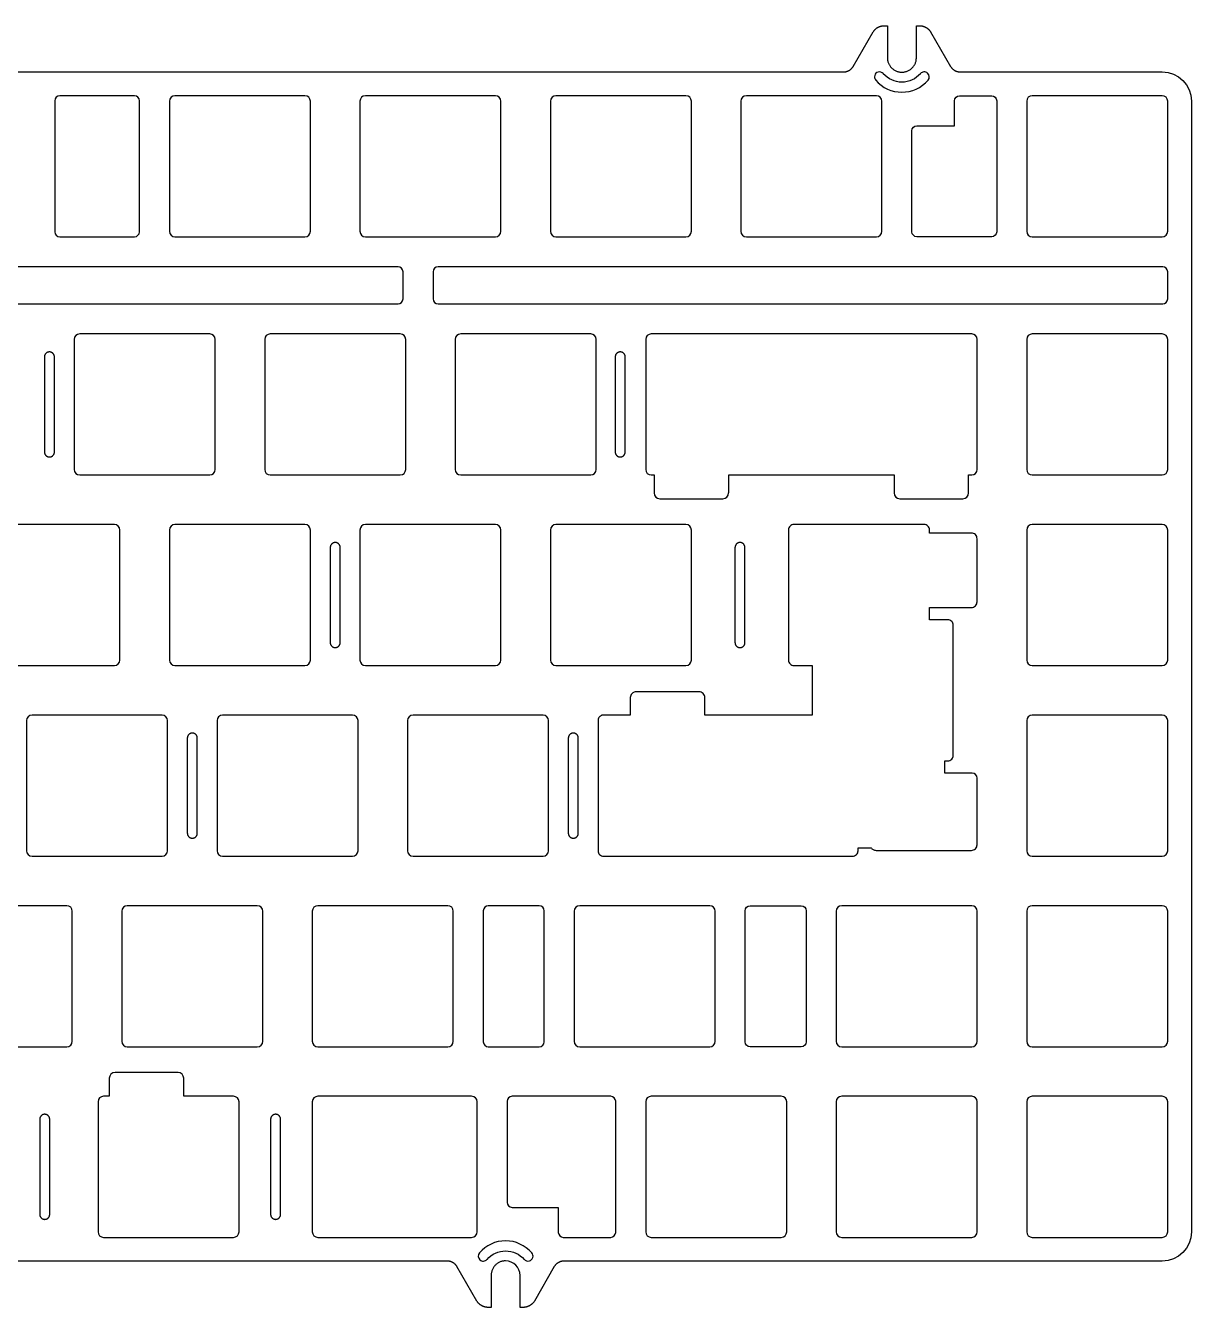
# Model space of a CAD drawing. Header units: millimetres. Extents: x 11 to 315, y 19 to 147.
# Drawn here: x 198.6 to 315.2, y 19.2 to 147.4 of the extents above; entities that cross this region are included whole.
import ezdxf

# ---------------------------------------------------------------- set-up
doc = ezdxf.new("R2010")
doc.units = ezdxf.units.MM
for name, color, linetype, true_color in [('图层 01', 7, 'Continuous', 0x000000), ('默认', 7, 'Continuous', 0x000000), ('默认值', 7, 'Continuous', 0x000000)]:
    doc.layers.add(name, color=color, linetype=linetype, true_color=true_color)

msp = doc.modelspace()

# ---------------------------------------------------------------- linework, layer by layer
at = {"layer": '图层 01', "color": 31, "true_color": 0xfecc66}
for centre, radius, start, end in [((283.98, 142.23, 18.29), 0.5, 105.6643, 220.7025), ((283.98, 142.23, 18.29), 0.5, 40.7025, 105.6643), ((288.46, 142.23, 18.29), 0.5, 48.4945, 139.2975), ((288.46, 142.23, 18.29), 0.5, 319.2975, 48.4945), ((286.22, 144.15, 18.29), 3.45, 220.7025, 319.2975), ((246.59, 22.44, 18.29), 3.45, 40.7025, 139.2975), ((244.35, 24.37, 18.29), 0.5, 139.2975, 228.4945), ((248.83, 24.37, 18.29), 0.5, 285.6643, 40.7025), ((244.35, 24.37, 18.29), 0.5, 228.4945, 319.2975), ((248.83, 24.37, 18.29), 0.5, 220.7025, 285.6643)]:
    msp.add_arc(centre, radius, start, end, dxfattribs=at)
at = {"layer": '图层 01', "color": 31, "true_color": 0xfecc66, "extrusion": (0, 0, -1)}
for centre, start, end in [((-286.22, 144.15, -18.29), 220.7025, 319.2975), ((-246.59, 22.44, -18.29), 40.7025, 139.2975)]:
    msp.add_arc(centre, 2.45, start, end, dxfattribs=at)
at = {"layer": '默认', "color": 31, "true_color": 0xfecc66}
for points, weights, knots in [([(201.47, 114.24, 18.29), (201.47, 114.74, 18.29), (200.97, 114.74, 18.29), (200.47, 114.74, 18.29), (200.47, 114.24, 18.29)], [1, 0.707106781187, 1, 0.707106781187, 1], [46, 46, 46, 47, 47, 48, 48, 48]), ([(258.55, 114.24, 18.29), (258.55, 114.74, 18.29), (258.05, 114.74, 18.29), (257.55, 114.74, 18.29), (257.55, 114.24, 18.29)], [1, 0.707106781186, 1, 0.707106781186, 1], [46, 46, 46, 47, 47, 48, 48, 48]), ([(200.47, 104.74, 18.29), (200.47, 104.24, 18.29), (200.97, 104.24, 18.29), (201.47, 104.24, 18.29), (201.47, 104.74, 18.29)], [1, 0.707106781187, 1, 0.707106781187, 1], [57.5, 57.5, 57.5, 58.5, 58.5, 59.5, 59.5, 59.5]), ([(257.55, 104.74, 18.29), (257.55, 104.24, 18.29), (258.05, 104.24, 18.29), (258.55, 104.24, 18.29), (258.55, 104.74, 18.29)], [1, 0.707106781187, 1, 0.707106781187, 1], [57.5, 57.5, 57.5, 58.5, 58.5, 59.5, 59.5, 59.5]), ([(230.05, 95.19, 18.29), (230.05, 95.69, 18.29), (229.55, 95.69, 18.29), (229.05, 95.69, 18.29), (229.05, 95.19, 18.29)], [1, 0.707106781187, 1, 0.707106781187, 1], [46, 46, 46, 47, 47, 48, 48, 48]), ([(270.53, 95.19, 18.29), (270.53, 95.69, 18.29), (270.03, 95.69, 18.29), (269.53, 95.69, 18.29), (269.53, 95.19, 18.29)], [1, 0.707106781186, 1, 0.707106781186, 1], [46, 46, 46, 47, 47, 48, 48, 48]), ([(229.05, 85.69, 18.29), (229.05, 85.19, 18.29), (229.55, 85.19, 18.29), (230.05, 85.19, 18.29), (230.05, 85.69, 18.29)], [1, 0.707106781187, 1, 0.707106781187, 1], [57.5, 57.5, 57.5, 58.5, 58.5, 59.5, 59.5, 59.5]), ([(269.53, 85.69, 18.29), (269.53, 85.19, 18.29), (270.03, 85.19, 18.29), (270.53, 85.19, 18.29), (270.53, 85.69, 18.29)], [1, 0.707106781187, 1, 0.707106781187, 1], [57.5, 57.5, 57.5, 58.5, 58.5, 59.5, 59.5, 59.5]), ([(215.76, 76.14, 18.29), (215.76, 76.64, 18.29), (215.26, 76.64, 18.29), (214.76, 76.64, 18.29), (214.76, 76.14, 18.29)], [1, 0.707106781187, 1, 0.707106781187, 1], [46, 46, 46, 47, 47, 48, 48, 48]), ([(253.86, 76.14, 18.29), (253.86, 76.64, 18.29), (253.36, 76.64, 18.29), (252.86, 76.64, 18.29), (252.86, 76.14, 18.29)], [1, 0.707106781187, 1, 0.707106781187, 1], [46, 46, 46, 47, 47, 48, 48, 48]), ([(214.76, 66.64, 18.29), (214.76, 66.14, 18.29), (215.26, 66.14, 18.29), (215.76, 66.14, 18.29), (215.76, 66.64, 18.29)], [1, 0.707106781187, 1, 0.707106781187, 1], [57.5, 57.5, 57.5, 58.5, 58.5, 59.5, 59.5, 59.5]), ([(252.86, 66.64, 18.29), (252.86, 66.14, 18.29), (253.36, 66.14, 18.29), (253.86, 66.14, 18.29), (253.86, 66.64, 18.29)], [1, 0.707106781187, 1, 0.707106781187, 1], [57.5, 57.5, 57.5, 58.5, 58.5, 59.5, 59.5, 59.5]), ([(201, 38.04, 18.29), (201, 38.54, 18.29), (200.5, 38.54, 18.29), (200, 38.54, 18.29), (200, 38.04, 18.29)], [1, 0.707106781187, 1, 0.707106781187, 1], [69, 69, 69, 70, 70, 71, 71, 71]), ([(224.09, 38.04, 18.29), (224.09, 38.54, 18.29), (223.59, 38.54, 18.29), (223.09, 38.54, 18.29), (223.09, 38.04, 18.29)], [1, 0.707106781187, 1, 0.707106781187, 1], [69, 69, 69, 70, 70, 71, 71, 71]), ([(224.09, 38.04, 18.29), (224.09, 38.54, 18.29), (223.59, 38.54, 18.29), (223.09, 38.54, 18.29), (223.09, 38.04, 18.29)], [1, 0.707106781187, 1, 0.707106781187, 1], [69, 69, 69, 70, 70, 71, 71, 71]), ([(200, 28.54, 18.29), (200, 28.04, 18.29), (200.5, 28.04, 18.29), (201, 28.04, 18.29), (201, 28.54, 18.29)], [1, 0.707106781187, 1, 0.707106781187, 1], [57.5, 57.5, 57.5, 58.5, 58.5, 59.5, 59.5, 59.5]), ([(223.09, 28.54, 18.29), (223.09, 28.04, 18.29), (223.59, 28.04, 18.29), (224.09, 28.04, 18.29), (224.09, 28.54, 18.29)], [1, 0.707106781187, 1, 0.707106781187, 1], [57.5, 57.5, 57.5, 58.5, 58.5, 59.5, 59.5, 59.5]), ([(223.09, 28.54, 18.29), (223.09, 28.04, 18.29), (223.59, 28.04, 18.29), (224.09, 28.04, 18.29), (224.09, 28.54, 18.29)], [1, 0.707106781187, 1, 0.707106781187, 1], [57.5, 57.5, 57.5, 58.5, 58.5, 59.5, 59.5, 59.5])]:
    msp.add_rational_spline(points, weights, degree=2, knots=knots, dxfattribs=at)
for points in [[(200.47, 114.24, 18.29), (200.47, 109.49, 18.29), (200.47, 104.74, 18.29)], [(201.47, 104.74, 18.29), (201.47, 109.49, 18.29), (201.47, 114.24, 18.29)], [(257.55, 114.24, 18.29), (257.55, 109.49, 18.29), (257.55, 104.74, 18.29)], [(258.55, 104.74, 18.29), (258.55, 109.49, 18.29), (258.55, 114.24, 18.29)], [(229.05, 95.19, 18.29), (229.05, 90.44, 18.29), (229.05, 85.69, 18.29)], [(230.05, 85.69, 18.29), (230.05, 90.44, 18.29), (230.05, 95.19, 18.29)], [(269.53, 95.19, 18.29), (269.53, 90.44, 18.29), (269.53, 85.69, 18.29)], [(270.53, 85.69, 18.29), (270.53, 90.44, 18.29), (270.53, 95.19, 18.29)], [(214.76, 76.14, 18.29), (214.76, 71.39, 18.29), (214.76, 66.64, 18.29)], [(215.76, 66.64, 18.29), (215.76, 71.39, 18.29), (215.76, 76.14, 18.29)], [(252.86, 76.14, 18.29), (252.86, 71.39, 18.29), (252.86, 66.64, 18.29)], [(253.86, 66.64, 18.29), (253.86, 71.39, 18.29), (253.86, 76.14, 18.29)], [(200, 38.04, 18.29), (200, 33.29, 18.29), (200, 28.54, 18.29)], [(201, 28.54, 18.29), (201, 33.29, 18.29), (201, 38.04, 18.29)], [(223.09, 38.04, 18.29), (223.09, 33.29, 18.29), (223.09, 28.54, 18.29)], [(223.09, 38.04, 18.29), (223.09, 33.29, 18.29), (223.09, 28.54, 18.29)], [(224.09, 28.54, 18.29), (224.09, 33.29, 18.29), (224.09, 38.04, 18.29)], [(224.09, 28.54, 18.29), (224.09, 33.29, 18.29), (224.09, 38.04, 18.29)]]:
    msp.add_open_spline(points, degree=2, dxfattribs=at)
at = {"layer": '默认值', "color": 31, "true_color": 0xfecc66}
for p, q in [((281.35, 143.28, 18.29), (283.35, 146.73, 18.29)), ((289.09, 146.73, 18.29), (291.09, 143.28, 18.29)), ((168.69, 142.73, 18.29), (280.4, 142.73, 18.29)), ((292.04, 142.73, 18.29), (312.25, 142.73, 18.29)), ((201.5, 139.85, 18.29), (201.5, 126.75, 18.29)), ((209.47, 140.35, 18.29), (202, 140.35, 18.29)), ((209.97, 126.75, 18.29), (209.97, 139.85, 18.29)), ((212.97, 139.8, 18.29), (212.97, 126.8, 18.29)), ((226.52, 140.35, 18.29), (213.52, 140.35, 18.29)), ((227.07, 126.8, 18.29), (227.07, 139.8, 18.29)), ((232.02, 139.8, 18.29), (232.02, 126.8, 18.29)), ((245.57, 140.35, 18.29), (232.57, 140.35, 18.29)), ((246.12, 126.8, 18.29), (246.12, 139.8, 18.29)), ((251.07, 139.8, 18.29), (251.07, 126.8, 18.29)), ((264.62, 140.35, 18.29), (251.62, 140.35, 18.29)), ((265.17, 126.8, 18.29), (265.17, 139.8, 18.29)), ((270.12, 139.8, 18.29), (270.12, 126.8, 18.29)), ((283.67, 140.35, 18.29), (270.67, 140.35, 18.29)), ((284.22, 126.8, 18.29), (284.22, 139.8, 18.29)), ((298.7, 139.8, 18.29), (298.7, 126.8, 18.29)), ((312.25, 140.35, 18.29), (299.25, 140.35, 18.29)), ((312.8, 126.8, 18.29), (312.8, 139.8, 18.29)), ((315.17, 139.8, 18.29), (315.17, 26.79, 18.29)), ((202, 126.25, 18.29), (209.47, 126.25, 18.29)), ((213.52, 126.25, 18.29), (226.52, 126.25, 18.29)), ((232.57, 126.25, 18.29), (245.57, 126.25, 18.29)), ((251.62, 126.25, 18.29), (264.62, 126.25, 18.29)), ((270.67, 126.25, 18.29), (283.67, 126.25, 18.29)), ((299.25, 126.25, 18.29), (312.25, 126.25, 18.29)), ((203.45, 115.99, 18.29), (203.45, 102.99, 18.29)), ((217, 116.54, 18.29), (204, 116.54, 18.29)), ((217.55, 102.99, 18.29), (217.55, 115.99, 18.29)), ((222.5, 115.99, 18.29), (222.5, 102.99, 18.29)), ((236.05, 116.54, 18.29), (223.05, 116.54, 18.29)), ((236.6, 102.99, 18.29), (236.6, 115.99, 18.29)), ((241.55, 115.99, 18.29), (241.55, 102.99, 18.29)), ((255.1, 116.54, 18.29), (242.1, 116.54, 18.29)), ((255.65, 102.99, 18.29), (255.65, 115.99, 18.29)), ((260.6, 115.99, 18.29), (260.6, 102.99, 18.29)), ((293.2, 116.54, 18.29), (280.2, 116.54, 18.29)), ((293.75, 102.99, 18.29), (293.75, 115.99, 18.29)), ((298.7, 115.99, 18.29), (298.7, 102.99, 18.29)), ((312.25, 116.54, 18.29), (299.25, 116.54, 18.29)), ((312.8, 102.99, 18.29), (312.8, 115.99, 18.29)), ((204, 102.44, 18.29), (217, 102.44, 18.29)), ((223.05, 102.44, 18.29), (236.05, 102.44, 18.29)), ((242.1, 102.44, 18.29), (255.1, 102.44, 18.29)), ((299.25, 102.44, 18.29), (312.25, 102.44, 18.29)), ((262.02, 100.07, 18.29), (268.32, 100.07, 18.29)), ((286.02, 100.07, 18.29), (292.32, 100.07, 18.29)), ((207.47, 97.49, 18.29), (194.47, 97.49, 18.29)), ((226.52, 97.49, 18.29), (213.52, 97.49, 18.29)), ((245.57, 97.49, 18.29), (232.57, 97.49, 18.29)), ((264.62, 97.49, 18.29), (251.62, 97.49, 18.29)), ((288.43, 97.49, 18.29), (275.43, 97.49, 18.29)), ((312.25, 97.49, 18.29), (299.25, 97.49, 18.29)), ((208.02, 83.94, 18.29), (208.02, 96.94, 18.29)), ((212.97, 96.94, 18.29), (212.97, 83.94, 18.29)), ((227.07, 83.94, 18.29), (227.07, 96.94, 18.29)), ((232.02, 96.94, 18.29), (232.02, 83.94, 18.29)), ((246.12, 83.94, 18.29), (246.12, 96.94, 18.29)), ((251.07, 96.94, 18.29), (251.07, 83.94, 18.29)), ((265.17, 83.94, 18.29), (265.17, 96.94, 18.29)), ((298.7, 96.94, 18.29), (298.7, 83.94, 18.29)), ((312.8, 83.94, 18.29), (312.8, 96.94, 18.29)), ((293.74, 89.77, 18.29), (293.74, 96.07, 18.29)), ((291.36, 74.42, 18.29), (291.36, 87.42, 18.29)), ((194.47, 83.39, 18.29), (207.47, 83.39, 18.29)), ((213.52, 83.39, 18.29), (226.52, 83.39, 18.29)), ((232.57, 83.39, 18.29), (245.57, 83.39, 18.29)), ((251.62, 83.39, 18.29), (264.62, 83.39, 18.29)), ((299.25, 83.39, 18.29), (312.25, 83.39, 18.29)), ((265.94, 80.77, 18.29), (259.64, 80.77, 18.29)), ((259.06, 80.19, 18.29), (259.06, 78.44, 18.29)), ((266.51, 78.44, 18.29), (266.51, 80.19, 18.29)), ((212.23, 78.44, 18.29), (199.23, 78.44, 18.29)), ((231.28, 78.44, 18.29), (218.28, 78.44, 18.29)), ((250.33, 78.44, 18.29), (237.33, 78.44, 18.29)), ((312.25, 78.44, 18.29), (299.25, 78.44, 18.29)), ((198.68, 77.89, 18.29), (198.68, 64.89, 18.29)), ((212.78, 64.89, 18.29), (212.78, 77.89, 18.29)), ((217.73, 77.89, 18.29), (217.73, 64.89, 18.29)), ((231.83, 64.89, 18.29), (231.83, 77.89, 18.29)), ((236.78, 77.89, 18.29), (236.78, 64.89, 18.29)), ((250.88, 64.89, 18.29), (250.88, 77.89, 18.29)), ((255.83, 77.89, 18.29), (255.83, 64.89, 18.29)), ((298.7, 77.89, 18.29), (298.7, 64.89, 18.29)), ((312.8, 64.89, 18.29), (312.8, 77.89, 18.29)), ((199.23, 64.34, 18.29), (212.23, 64.34, 18.29)), ((218.28, 64.34, 18.29), (231.28, 64.34, 18.29)), ((237.33, 64.34, 18.29), (250.33, 64.34, 18.29)), ((283.64, 64.92, 18.29), (293.19, 64.92, 18.29)), ((299.25, 64.34, 18.29), (312.25, 64.34, 18.29)), ((202.71, 59.39, 18.29), (189.71, 59.39, 18.29)), ((221.76, 59.39, 18.29), (208.76, 59.39, 18.29)), ((240.81, 59.39, 18.29), (227.81, 59.39, 18.29)), ((267, 59.39, 18.29), (254, 59.39, 18.29)), ((293.2, 59.39, 18.29), (280.2, 59.39, 18.29)), ((312.25, 59.39, 18.29), (299.25, 59.39, 18.29)), ((203.26, 45.84, 18.29), (203.26, 58.84, 18.29)), ((208.21, 58.84, 18.29), (208.21, 45.84, 18.29)), ((222.31, 45.84, 18.29), (222.31, 58.84, 18.29)), ((227.26, 58.84, 18.29), (227.26, 45.84, 18.29)), ((241.36, 45.84, 18.29), (241.36, 58.84, 18.29)), ((253.45, 58.84, 18.29), (253.45, 45.84, 18.29)), ((267.55, 45.84, 18.29), (267.55, 58.84, 18.29)), ((279.65, 58.84, 18.29), (279.65, 45.84, 18.29)), ((293.75, 45.84, 18.29), (293.75, 58.84, 18.29)), ((298.7, 58.84, 18.29), (298.7, 45.84, 18.29)), ((312.8, 45.84, 18.29), (312.8, 58.84, 18.29)), ((189.71, 45.29, 18.29), (202.71, 45.29, 18.29)), ((208.76, 45.29, 18.29), (221.76, 45.29, 18.29)), ((227.81, 45.29, 18.29), (240.81, 45.29, 18.29)), ((254, 45.29, 18.29), (267, 45.29, 18.29)), ((280.2, 45.29, 18.29), (293.2, 45.29, 18.29)), ((299.25, 45.29, 18.29), (312.25, 45.29, 18.29)), ((213.83, 42.72, 18.29), (207.53, 42.72, 18.29)), ((205.83, 39.79, 18.29), (205.83, 26.79, 18.29)), ((219.93, 26.79, 18.29), (219.93, 39.79, 18.29)), ((227.26, 39.79, 18.29), (227.26, 26.79, 18.29)), ((243.19, 40.34, 18.29), (227.81, 40.34, 18.29)), ((243.74, 26.79, 18.29), (243.74, 39.79, 18.29)), ((260.6, 39.79, 18.29), (260.6, 26.79, 18.29)), ((274.15, 40.34, 18.29), (261.15, 40.34, 18.29)), ((274.7, 26.79, 18.29), (274.7, 39.79, 18.29)), ((279.65, 39.79, 18.29), (279.65, 26.79, 18.29)), ((293.2, 40.34, 18.29), (280.2, 40.34, 18.29)), ((293.75, 26.79, 18.29), (293.75, 39.79, 18.29)), ((298.7, 39.79, 18.29), (298.7, 26.79, 18.29)), ((312.25, 40.34, 18.29), (299.25, 40.34, 18.29)), ((312.8, 26.79, 18.29), (312.8, 39.79, 18.29)), ((206.38, 26.24, 18.29), (219.38, 26.24, 18.29)), ((227.81, 26.24, 18.29), (243.19, 26.24, 18.29)), ((261.15, 26.24, 18.29), (274.15, 26.24, 18.29)), ((280.2, 26.24, 18.29), (293.2, 26.24, 18.29)), ((299.25, 26.24, 18.29), (312.25, 26.24, 18.29)), ((243.72, 19.86, 18.29), (241.72, 23.32, 18.29)), ((251.46, 23.32, 18.29), (249.47, 19.86, 18.29)), ((312.25, 23.87, 18.29), (252.41, 23.87, 18.29))]:
    msp.add_line(p, q, dxfattribs=at)
for points in [[(284.42, 147.35), (284.77, 147.35), (284.77, 144.15)], [(287.67, 144.15), (287.67, 147.35), (288.02, 147.35)], [(287.72, 137.35), (291.49, 137.35), (291.49, 139.85)], [(291.99, 140.35), (295.2, 140.35)], [(295.7, 139.85), (295.7, 126.75)], [(287.22, 126.75), (287.22, 136.85)], [(295.2, 126.25), (287.72, 126.25)], [(235.83, 123.25), (164.87, 123.25)], [(312.3, 123.25), (239.83, 123.25)], [(236.33, 120.04), (236.33, 122.75)], [(239.33, 122.75), (239.33, 120.04)], [(312.8, 120.04), (312.8, 122.75)], [(164.87, 119.54), (235.83, 119.54)], [(239.83, 119.54), (312.3, 119.54)], [(280.18, 116.54), (274.15, 116.54), (261.15, 116.54)], [(261.15, 102.44), (261.45, 102.44), (261.45, 100.64)], [(268.9, 100.64), (268.9, 102.44), (280.18, 102.44)], [(280.2, 102.44), (285.44, 102.44), (285.44, 100.64)], [(292.89, 100.64), (292.89, 102.44), (293.2, 102.44)], [(274.88, 96.94), (274.88, 83.94)], [(293.16, 96.64), (288.98, 96.64), (288.98, 96.94)], [(290.81, 87.97), (288.98, 87.97), (288.98, 89.19), (293.16, 89.19)], [(275.43, 83.39), (277.26, 83.39), (277.26, 78.44)], [(293.24, 72.64), (290.51, 72.64), (290.51, 73.87), (290.81, 73.87)], [(293.74, 65.47), (293.74, 72.14)], [(281.84, 64.89), (281.84, 65.19), (283.15, 65.19)], [(249.95, 59.39), (244.86, 59.39)], [(271.05, 59.39), (276.15, 59.39)], [(244.36, 58.89), (244.36, 45.79)], [(250.45, 45.79), (250.45, 58.89)], [(270.55, 45.79), (270.55, 58.89)], [(276.65, 58.89), (276.65, 45.79)], [(244.86, 45.29), (249.95, 45.29)], [(276.15, 45.29), (271.05, 45.29)], [(206.96, 42.14), (206.96, 40.34), (206.38, 40.34)], [(219.38, 40.34), (214.41, 40.34), (214.41, 42.14)], [(246.74, 39.84), (246.74, 29.74)], [(257.1, 40.34), (247.24, 40.34)], [(257.6, 26.74), (257.6, 39.84)], [(247.24, 29.24), (251.86, 29.24), (251.86, 26.74)], [(252.36, 26.24), (257.1, 26.24)], [(240.77, 23.87), (66.33, 23.87)], [(245.14, 22.44), (245.14, 19.24), (244.79, 19.24)], [(248.39, 19.24), (248.04, 19.24), (248.04, 22.44)]]:
    msp.add_lwpolyline(points, dxfattribs=at)
at = {"layer": '默认值', "color": 31, "true_color": 0xfecc66, "extrusion": (0, 0, -1)}
for centre, radius, start, end in [((-312.25, 139.8, -18.29), 2.92, 90, 180), ((-291.99, 139.85, -18.29), 0.5, 0, 90), ((-295.2, 139.85, -18.29), 0.5, 90, 180), ((-287.72, 136.85, -18.29), 0.5, 0, 90), ((-287.72, 126.75, -18.29), 0.5, 270, 0), ((-295.2, 126.75, -18.29), 0.5, 180, 270), ((-271.05, 58.89, -18.29), 0.5, 0, 90), ((-276.15, 58.89, -18.29), 0.5, 90, 180), ((-271.05, 45.79, -18.29), 0.5, 270, 0), ((-276.15, 45.79, -18.29), 0.5, 180, 270), ((-312.25, 26.79, -18.29), 2.92, 180, 270)]:
    msp.add_arc(centre, radius, start, end, dxfattribs=at)
at = {"layer": '默认值', "color": 31, "true_color": 0xfecc66}
for centre, radius, start, end in [((202, 139.85, 18.29), 0.5, 90, 180), ((209.47, 139.85, 18.29), 0.5, 0, 90), ((213.52, 139.8, 18.29), 0.55, 90, 180), ((226.52, 139.8, 18.29), 0.55, 360, 90), ((232.57, 139.8, 18.29), 0.55, 90, 180), ((245.57, 139.8, 18.29), 0.55, 360, 90), ((251.62, 139.8, 18.29), 0.55, 90, 180), ((264.62, 139.8, 18.29), 0.55, 360, 90), ((270.67, 139.8, 18.29), 0.55, 90, 180), ((283.67, 139.8, 18.29), 0.55, 0, 90), ((299.25, 139.8, 18.29), 0.55, 90, 180), ((312.25, 139.8, 18.29), 0.55, 360, 90), ((202, 126.75, 18.29), 0.5, 180, 270), ((209.47, 126.75, 18.29), 0.5, 270, 0), ((213.52, 126.8, 18.29), 0.55, 180, 270), ((226.52, 126.8, 18.29), 0.55, 270, 0), ((232.57, 126.8, 18.29), 0.55, 180, 270), ((245.57, 126.8, 18.29), 0.55, 270, 360), ((251.62, 126.8, 18.29), 0.55, 180, 270), ((264.62, 126.8, 18.29), 0.55, 270, 0), ((270.67, 126.8, 18.29), 0.55, 180, 270), ((283.67, 126.8, 18.29), 0.55, 270, 360), ((299.25, 126.8, 18.29), 0.55, 180, 270), ((312.25, 126.8, 18.29), 0.55, 270, 0), ((235.83, 122.75, 18.29), 0.5, 0, 90), ((239.83, 122.75, 18.29), 0.5, 90, 180), ((312.3, 122.75, 18.29), 0.5, 0, 90), ((235.83, 120.04, 18.29), 0.5, 270, 0), ((239.83, 120.04, 18.29), 0.5, 180, 270), ((312.3, 120.04, 18.29), 0.5, 270, 0), ((204, 115.99, 18.29), 0.55, 90, 180), ((217, 115.99, 18.29), 0.55, 360, 90), ((223.05, 115.99, 18.29), 0.55, 90, 180), ((236.05, 115.99, 18.29), 0.55, 0, 90), ((242.1, 115.99, 18.29), 0.55, 90, 180), ((255.1, 115.99, 18.29), 0.55, 360, 90), ((261.15, 115.99, 18.29), 0.55, 90, 180), ((280.2, 115.99, 18.29), 0.55, 90, 92.0442), ((293.2, 115.99, 18.29), 0.55, 360, 90), ((299.25, 115.99, 18.29), 0.55, 90, 180), ((312.25, 115.99, 18.29), 0.55, 360, 90), ((204, 102.99, 18.29), 0.55, 180, 270), ((217, 102.99, 18.29), 0.55, 270, 0), ((223.05, 102.99, 18.29), 0.55, 180, 270), ((236.05, 102.99, 18.29), 0.55, 270, 360), ((242.1, 102.99, 18.29), 0.55, 180, 270), ((255.1, 102.99, 18.29), 0.55, 270, 0), ((261.15, 102.99, 18.29), 0.55, 180, 270), ((293.2, 102.99, 18.29), 0.55, 270, 0), ((299.25, 102.99, 18.29), 0.55, 180, 270), ((312.25, 102.99, 18.29), 0.55, 270, 0), ((280.2, 102.99, 18.29), 0.55, 267.9558, 270), ((262.02, 100.64, 18.29), 0.575, 180, 270), ((268.32, 100.64, 18.29), 0.575, 270, 0), ((286.02, 100.64, 18.29), 0.575, 180, 270), ((292.32, 100.64, 18.29), 0.575, 270, 360), ((207.47, 96.94, 18.29), 0.55, 360, 90), ((213.52, 96.94, 18.29), 0.55, 90, 180), ((226.52, 96.94, 18.29), 0.55, 360, 90), ((232.57, 96.94, 18.29), 0.55, 90, 180), ((245.57, 96.94, 18.29), 0.55, 360, 90), ((251.62, 96.94, 18.29), 0.55, 90, 180), ((264.62, 96.94, 18.29), 0.55, 360, 90), ((299.25, 96.94, 18.29), 0.55, 90, 180), ((312.25, 96.94, 18.29), 0.55, 360, 90), ((207.47, 83.94, 18.29), 0.55, 270, 0), ((213.52, 83.94, 18.29), 0.55, 180, 270), ((226.52, 83.94, 18.29), 0.55, 270, 0), ((232.57, 83.94, 18.29), 0.55, 180, 270), ((245.57, 83.94, 18.29), 0.55, 270, 0), ((251.62, 83.94, 18.29), 0.55, 180, 270), ((264.62, 83.94, 18.29), 0.55, 270, 0), ((299.25, 83.94, 18.29), 0.55, 180, 270), ((312.25, 83.94, 18.29), 0.55, 270, 0), ((199.23, 77.89, 18.29), 0.55, 90, 180), ((212.23, 77.89, 18.29), 0.55, 0, 90), ((218.28, 77.89, 18.29), 0.55, 90, 180), ((231.28, 77.89, 18.29), 0.55, 360, 90), ((237.33, 77.89, 18.29), 0.55, 90, 180), ((250.33, 77.89, 18.29), 0.55, 360, 90), ((299.25, 77.89, 18.29), 0.55, 90, 180), ((312.25, 77.89, 18.29), 0.55, 360, 90), ((293.24, 72.14, 18.29), 0.5, 360, 90), ((199.23, 64.89, 18.29), 0.55, 180, 270), ((212.23, 64.89, 18.29), 0.55, 270, 360), ((218.28, 64.89, 18.29), 0.55, 180, 270), ((231.28, 64.89, 18.29), 0.55, 270, 0), ((237.33, 64.89, 18.29), 0.55, 180, 270), ((250.33, 64.89, 18.29), 0.55, 270, 0), ((299.25, 64.89, 18.29), 0.55, 180, 270), ((312.25, 64.89, 18.29), 0.55, 270, 0), ((202.71, 58.84, 18.29), 0.55, 360, 90), ((208.76, 58.84, 18.29), 0.55, 90, 180), ((221.76, 58.84, 18.29), 0.55, 0, 90), ((227.81, 58.84, 18.29), 0.55, 90, 180), ((240.81, 58.84, 18.29), 0.55, 360, 90), ((244.86, 58.89, 18.29), 0.5, 90, 180), ((249.95, 58.89, 18.29), 0.5, 0, 90), ((254, 58.84, 18.29), 0.55, 90, 180), ((267, 58.84, 18.29), 0.55, 0, 90), ((280.2, 58.84, 18.29), 0.55, 90, 180), ((293.2, 58.84, 18.29), 0.55, 360, 90), ((299.25, 58.84, 18.29), 0.55, 90, 180), ((312.25, 58.84, 18.29), 0.55, 360, 90), ((202.71, 45.84, 18.29), 0.55, 270, 0), ((208.76, 45.84, 18.29), 0.55, 180, 270), ((221.76, 45.84, 18.29), 0.55, 270, 0), ((227.81, 45.84, 18.29), 0.55, 180, 270), ((240.81, 45.84, 18.29), 0.55, 270, 0), ((244.86, 45.79, 18.29), 0.5, 180, 270), ((249.95, 45.79, 18.29), 0.5, 270, 0), ((254, 45.84, 18.29), 0.55, 180, 270), ((267, 45.84, 18.29), 0.55, 270, 360), ((280.2, 45.84, 18.29), 0.55, 180, 270), ((293.2, 45.84, 18.29), 0.55, 270, 0), ((299.25, 45.84, 18.29), 0.55, 180, 270), ((312.25, 45.84, 18.29), 0.55, 270, 0), ((207.53, 42.14, 18.29), 0.575, 90, 180), ((213.83, 42.14, 18.29), 0.575, 0, 90), ((206.38, 39.79, 18.29), 0.55, 90, 180), ((219.38, 39.79, 18.29), 0.55, 0, 90), ((227.81, 39.79, 18.29), 0.55, 90, 180), ((243.19, 39.79, 18.29), 0.55, 0, 90), ((247.24, 39.84, 18.29), 0.5, 90, 180), ((257.1, 39.84, 18.29), 0.5, 0, 90), ((261.15, 39.79, 18.29), 0.55, 90, 180), ((274.15, 39.79, 18.29), 0.55, 360, 90), ((280.2, 39.79, 18.29), 0.55, 90, 180), ((293.2, 39.79, 18.29), 0.55, 360, 90), ((299.25, 39.79, 18.29), 0.55, 90, 180), ((312.25, 39.79, 18.29), 0.55, 360, 90), ((247.24, 29.74, 18.29), 0.5, 180, 270), ((206.38, 26.79, 18.29), 0.55, 180, 270), ((219.38, 26.79, 18.29), 0.55, 270, 360), ((227.81, 26.79, 18.29), 0.55, 180, 270), ((243.19, 26.79, 18.29), 0.55, 270, 360), ((252.36, 26.74, 18.29), 0.5, 180, 270), ((257.1, 26.74, 18.29), 0.5, 270, 0), ((261.15, 26.79, 18.29), 0.55, 180, 270), ((274.15, 26.79, 18.29), 0.55, 270, 0), ((280.2, 26.79, 18.29), 0.55, 180, 270), ((293.2, 26.79, 18.29), 0.55, 270, 0), ((299.25, 26.79, 18.29), 0.55, 180, 270), ((312.25, 26.79, 18.29), 0.55, 270, 0), ((246.59, 22.44, 18.29), 1.45, 360, 90)]:
    msp.add_arc(centre, radius, start, end, dxfattribs=at)
for points, weights in [([(284.02, 147.27, 18.29), (284.21, 147.34, 18.29), (284.42, 147.35, 18.29)], [1, 0.940175228865, 0.904789420543]), ([(288.02, 147.35, 18.29), (288.23, 147.34, 18.29), (288.42, 147.27, 18.29)], [0.904789420543, 0.940175228865, 1]), ([(283.35, 146.73, 18.29), (283.59, 147.12, 18.29), (284.02, 147.27, 18.29)], [0.857453841913, 0.877453346051, 1]), ([(288.42, 147.27, 18.29), (288.85, 147.12, 18.29), (289.09, 146.73, 18.29)], [1, 0.877451410677, 0.857453210236]), ([(284.77, 144.15, 18.29), (284.77, 142.7, 18.29), (286.22, 142.7, 18.29)], [1, 0.707181686305, 1]), ([(286.22, 142.7, 18.29), (287.67, 142.7, 18.29), (287.67, 144.15, 18.29)], [1, 0.707181686305, 1]), ([(280.4, 142.73, 18.29), (281.03, 142.73, 18.29), (281.35, 143.28, 18.29)], [1, 0.866025403785, 1]), ([(291.09, 143.28, 18.29), (291.41, 142.73, 18.29), (292.04, 142.73, 18.29)], [1, 0.866025403784, 1]), ([(241.72, 23.32, 18.29), (241.4, 23.87, 18.29), (240.77, 23.87, 18.29)], [1, 0.866025403785, 1]), ([(246.59, 23.89, 18.29), (245.14, 23.89, 18.29), (245.14, 22.44, 18.29)], [1, 0.70710679785, 1]), ([(252.41, 23.87, 18.29), (251.78, 23.87, 18.29), (251.46, 23.32, 18.29)], [1, 0.866025403784, 1]), ([(244.39, 19.32, 18.29), (243.96, 19.48, 18.29), (243.72, 19.86, 18.29)], [1, 0.877451410677, 0.857453210236]), ([(244.79, 19.24, 18.29), (244.58, 19.25, 18.29), (244.39, 19.32, 18.29)], [0.904789420543, 0.940175228865, 1]), ([(248.79, 19.32, 18.29), (248.6, 19.25, 18.29), (248.39, 19.24, 18.29)], [1, 0.940175228865, 0.904789420543]), ([(249.47, 19.86, 18.29), (249.22, 19.48, 18.29), (248.79, 19.32, 18.29)], [0.857454046503, 0.877453972855, 1])]:
    msp.add_rational_spline(points, weights, degree=2, dxfattribs=at)
for points, knots in [([(275.43, 97.49, 18.29), (275.36, 97.49, 18.29), (275.22, 97.47, 18.29), (275.03, 97.34, 18.29), (274.91, 97.16, 18.29), (274.88, 97.01, 18.29), (274.88, 96.94, 18.29)], [316.0384598, 316.0384598, 316.0384598, 316.0384598, 316.2457749, 316.4703915, 316.695008, 316.9023231, 316.9023231, 316.9023231, 316.9023231]), ([(288.98, 96.94, 18.29), (288.98, 97.01, 18.29), (288.95, 97.16, 18.29), (288.83, 97.34, 18.29), (288.65, 97.47, 18.29), (288.5, 97.49, 18.29), (288.43, 97.49, 18.29)], [302.1745966, 302.1745966, 302.1745966, 302.1745966, 302.3819116, 302.6065282, 302.8311448, 303.0384598, 303.0384598, 303.0384598, 303.0384598]), ([(293.74, 96.07, 18.29), (293.74, 96.14, 18.29), (293.71, 96.29, 18.29), (293.58, 96.49, 18.29), (293.39, 96.61, 18.29), (293.24, 96.64, 18.29), (293.16, 96.64, 18.29)], [299.2714669, 299.2714669, 299.2714669, 299.2714669, 299.4882053, 299.7230317, 299.9578582, 300.1745966, 300.1745966, 300.1745966, 300.1745966]), ([(293.16, 89.19, 18.29), (293.24, 89.19, 18.29), (293.39, 89.22, 18.29), (293.58, 89.35, 18.29), (293.71, 89.54, 18.29), (293.74, 89.69, 18.29), (293.74, 89.77, 18.29)], [292.0683371, 292.0683371, 292.0683371, 292.0683371, 292.2850756, 292.519902, 292.7547284, 292.9714669, 292.9714669, 292.9714669, 292.9714669]), ([(291.36, 87.42, 18.29), (291.36, 87.49, 18.29), (291.34, 87.63, 18.29), (291.21, 87.82, 18.29), (291.03, 87.94, 18.29), (290.88, 87.97, 18.29), (290.81, 87.97, 18.29)], [288.2044739, 288.2044739, 288.2044739, 288.2044739, 288.4117889, 288.6364055, 288.8610221, 289.0683371, 289.0683371, 289.0683371, 289.0683371]), ([(274.88, 83.94, 18.29), (274.88, 83.87, 18.29), (274.91, 83.73, 18.29), (275.03, 83.54, 18.29), (275.22, 83.42, 18.29), (275.36, 83.39, 18.29), (275.43, 83.39, 18.29)], [187.4707959, 187.4707959, 187.4707959, 187.4707959, 187.678111, 187.9027276, 188.1273441, 188.3346592, 188.3346592, 188.3346592, 188.3346592]), ([(259.64, 80.77, 18.29), (259.57, 80.77, 18.29), (259.42, 80.74, 18.29), (259.22, 80.61, 18.29), (259.09, 80.42, 18.29), (259.06, 80.27, 18.29), (259.06, 80.19, 18.29)], [210.2368612, 210.2368612, 210.2368612, 210.2368612, 210.4535996, 210.6884261, 210.9232525, 211.1399909, 211.1399909, 211.1399909, 211.1399909]), ([(266.51, 80.19, 18.29), (266.51, 80.27, 18.29), (266.48, 80.42, 18.29), (266.36, 80.61, 18.29), (266.16, 80.74, 18.29), (266.01, 80.77, 18.29), (265.94, 80.77, 18.29)], [203.0337314, 203.0337314, 203.0337314, 203.0337314, 203.2504699, 203.4852963, 203.7201227, 203.9368612, 203.9368612, 203.9368612, 203.9368612]), ([(259.06, 78.44, 18.29), (258.31, 78.44, 18.29), (257.48, 78.44, 18.29), (256.62, 78.44, 18.29), (256.48, 78.44, 18.29), (256.36, 78.45, 18.29), (256.24, 78.43, 18.29), (256.14, 78.39, 18.29), (256.06, 78.34, 18.29), (255.98, 78.28, 18.29), (255.91, 78.18, 18.29), (255.85, 78.05, 18.29), (255.83, 77.94, 18.29), (255.83, 77.89, 18.29)], [212.890721, 212.890721, 212.890721, 212.890721, 215.154868, 215.385421, 215.475746, 215.56607, 215.738578, 215.825726, 215.912874, 216.015965, 216.119056, 216.279076, 216.434757, 216.434757, 216.434757, 216.434757]), ([(290.81, 73.87, 18.29), (290.88, 73.87, 18.29), (291.03, 73.9, 18.29), (291.21, 74.02, 18.29), (291.34, 74.21, 18.29), (291.36, 74.35, 18.29), (291.36, 74.42, 18.29)], [274.3416107, 274.3416107, 274.3416107, 274.3416107, 274.5489257, 274.7735423, 274.9981589, 275.2054739, 275.2054739, 275.2054739, 275.2054739]), ([(293.19, 64.92, 18.29), (293.26, 64.92, 18.29), (293.4, 64.95, 18.29), (293.59, 65.07, 18.29), (293.71, 65.26, 18.29), (293.74, 65.4, 18.29), (293.74, 65.47, 18.29)], [268.6923493, 268.6923493, 268.6923493, 268.6923493, 268.8996643, 269.1242809, 269.3488975, 269.5562125, 269.5562125, 269.5562125, 269.5562125]), ([(255.83, 64.89, 18.29), (255.83, 64.82, 18.29), (255.86, 64.68, 18.29), (255.98, 64.49, 18.29), (256.17, 64.37, 18.29), (256.31, 64.34, 18.29), (256.38, 64.34, 18.29)], [229.4347574, 229.4347574, 229.4347574, 229.4347574, 229.6420724, 229.866689, 230.0913056, 230.298621, 230.298621, 230.298621, 230.298621]), ([(281.29, 64.34, 18.29), (281.36, 64.34, 18.29), (281.5, 64.37, 18.29), (281.69, 64.49, 18.29), (281.81, 64.68, 18.29), (281.84, 64.82, 18.29), (281.84, 64.89, 18.29)], [255.6724253, 255.6724253, 255.6724253, 255.6724253, 255.8797403, 256.1043569, 256.3289735, 256.5362885, 256.5362885, 256.5362885, 256.5362885])]:
    msp.add_open_spline(points, degree=3, knots=knots, dxfattribs=at)
for points in [[(277.26, 78.44, 18.29), (274.46, 78.44, 18.29), (270.88, 78.44, 18.29), (266.51, 78.44, 18.29)], [(256.38, 64.34, 18.29), (268.65, 64.34, 18.29), (276.95, 64.34, 18.29), (281.29, 64.34, 18.29)], [(283.15, 65.19, 18.29), (283.19, 65.12, 18.29), (283.26, 65.05, 18.29), (283.34, 65, 18.29)], [(283.34, 65, 18.29), (283.43, 64.95, 18.29), (283.54, 64.92, 18.29), (283.64, 64.92, 18.29)]]:
    msp.add_open_spline(points, degree=3, dxfattribs=at)

doc.saveas('drawing.dxf')
